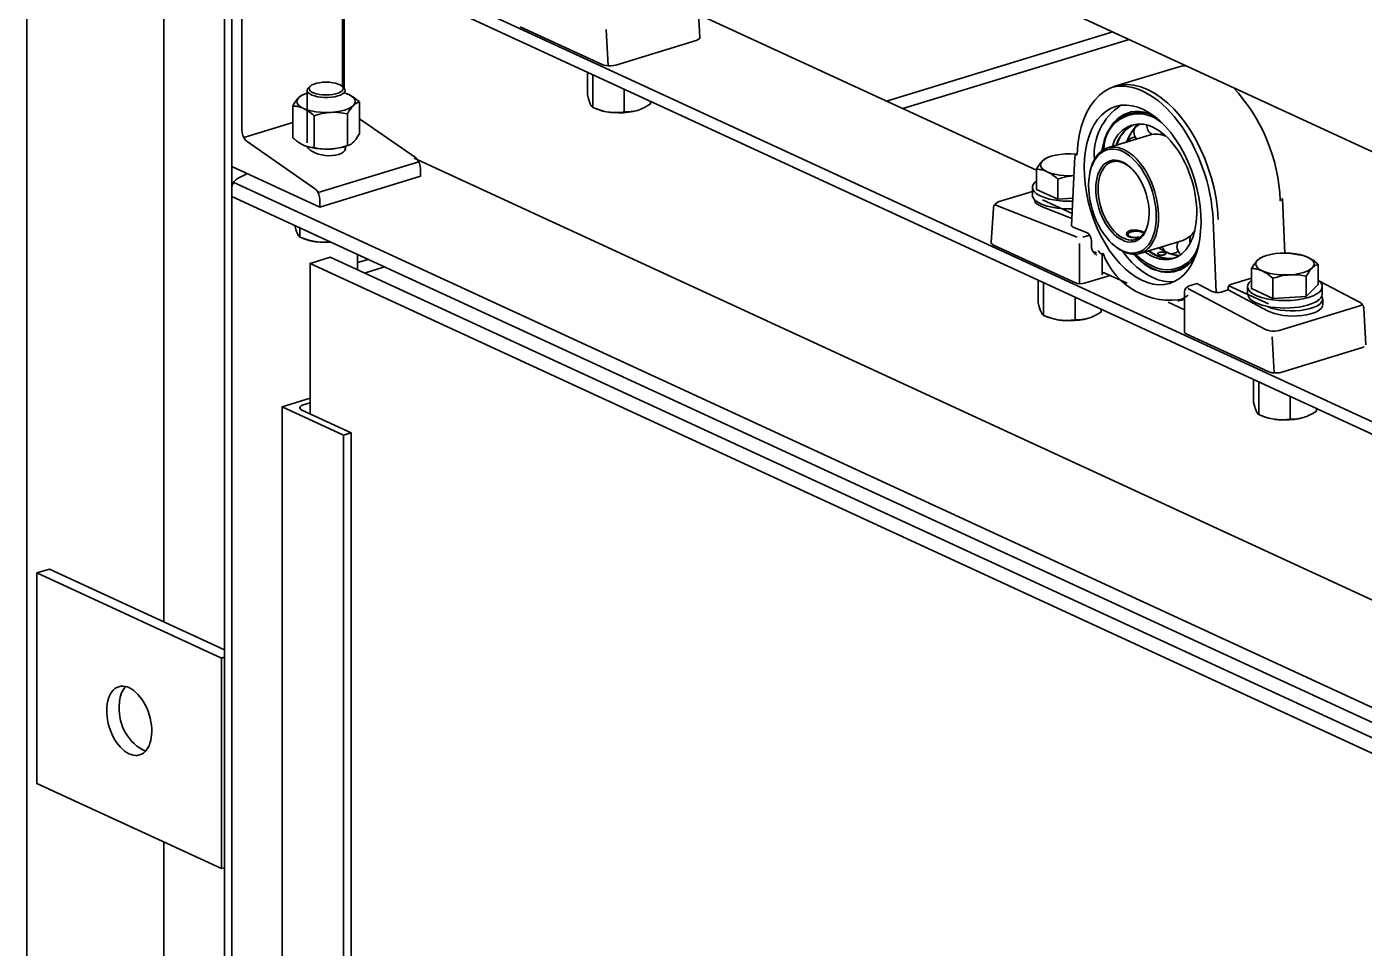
# Model space of a CAD drawing. Header units: millimetres. Extents: x -8400 to 8400, y -5940 to 5940.
# Drawn here: x 3358.5 to 3705.1, y 3711.7 to 3950.6 of the extents above; entities that cross this region are included whole.
import ezdxf

# ---------------------------------------------------------------- set-up
doc = ezdxf.new("R2010")
doc.units = ezdxf.units.MM
doc.layers.add('粗实线层', color=7, linetype='Continuous', lineweight=35)

msp = doc.modelspace()

# ---------------------------------------------------------------- linework, layer by layer
at = {"layer": '粗实线层', "linetype": 'Continuous', "lineweight": 35}
for points in [[(3358.493, 1285.787), (3358.493, 4866.968), (3391.124, 4876.938), (3444.236, 4852.438), (3440.497, 4851.295), (3444.236, 4852.438), (5462.492, 3921.43), (5515.604, 3896.93), (5482.974, 3886.961)], [(3444.236, 2019.891), (3444.236, 1271.256), (3411.605, 1261.286), (3411.605, 4842.468), (3410.313, 4843.064), (3409.946, 4843.293), (3409.764, 4843.552), (3409.781, 4843.819), (3409.997, 4844.074), (3410.394, 4844.296), (3432.959, 4853.718), (3433.439, 4854.012), (3433.607, 4854.352)], [(3409.747, 4843.663), (3409.747, 1262.481), (3409.893, 1262.163), (3410.313, 1261.883), (3411.605, 1261.286)], [(3394.038, 4207.151), (3394.038, 3796.322)], [(3442.557, 4040.329), (3902.669, 3828.083)], [(5429.862, 3051.702), (5429.862, 3053.599), (3411.605, 3984.607), (3427.906, 3989.587)], [(3411.605, 3984.607), (3411.605, 3982.709), (3411.713, 3981.976), (3412.025, 3981.39), (3412.506, 3981.015), (5429.848, 3050.429)], [(3411.605, 3976.808), (3411.605, 3914.418), (3434.444, 3903.883), (3434.444, 3905.783), (3434.38, 3906.465), (3434.196, 3907.152), (3433.903, 3907.787), (3433.528, 3908.323), (3433.099, 3908.715), (3415.606, 3920.839), (3415.177, 3921.231), (3414.801, 3921.766), (3414.509, 3922.402), (3414.325, 3923.088), (3414.261, 3923.771), (3414.261, 3965.005)], [(3532.412, 3957.222), (3532.957, 3947.827), (3532.858, 3947.543), (3532.539, 3947.284), (3532.029, 3947.072), (3511.145, 3940.691), (3510.584, 3940.562), (3509.952, 3940.491), (3509.292, 3940.484), (3508.65, 3940.542), (3508.069, 3940.66), (3507.588, 3940.831), (3486.35, 3950.628)], [(3440.365, 3953.609), (3440.365, 3935.057)], [(3440.777, 3934.678), (3440.777, 3953.989)], [(3620.203, 3913.404), (3532.629, 3953.801)], [(3509.164, 3940.491), (3508.619, 3949.891)], [(3639.978, 3949.264), (3581.327, 3931.344)], [(3644.227, 3947.304), (3585.576, 3929.384)], [(3503.795, 3938.904), (3503.795, 3932.942), (3503.966, 3932.283), (3504.138, 3931.682), (3504.226, 3931.407), (3504.313, 3931.15), (3504.401, 3930.912), (3504.49, 3930.694), (3504.511, 3930.644), (3504.534, 3930.594), (3504.545, 3930.57), (3504.556, 3930.546), (3504.567, 3930.522), (3504.578, 3930.499), (3504.622, 3930.409), (3504.666, 3930.326), (3504.754, 3930.175), (3504.841, 3930.044), (3505.013, 3929.84), (3505.184, 3929.701)], [(3505.184, 3937.961), (3505.095, 3938.31)], [(3505.712, 3938.03), (3505.184, 3937.961), (3505.184, 3929.701), (3506.19, 3929.297), (3507.206, 3928.953), (3507.717, 3928.808), (3508.232, 3928.681), (3508.749, 3928.575), (3509.269, 3928.49), (3510.539, 3928.354), (3511.852, 3928.303), (3513.169, 3928.34), (3514.449, 3928.46), (3515.654, 3928.663), (3516.746, 3928.941)], [(3656.567, 3940.086), (3640.513, 3935.181)], [(3658.95, 3940.509), (3657.741, 3940.368), (3656.568, 3940.086)], [(3432.026, 3935.259), (3431.576, 3934.877), (3431.281, 3934.546), (3431.157, 3934.2), (3431.21, 3933.851), (3431.436, 3933.512), (3431.828, 3933.195), (3432.372, 3932.912), (3433.049, 3932.671), (3433.833, 3932.484), (3434.698, 3932.355), (3435.611, 3932.289), (3436.542, 3932.289), (3437.456, 3932.355), (3438.32, 3932.484), (3439.105, 3932.671), (3439.781, 3932.912), (3440.325, 3933.195), (3440.717, 3933.512), (3440.943, 3933.851), (3440.996, 3934.2), (3440.872, 3934.546), (3440.578, 3934.877), (3440.127, 3935.259)], [(3513.355, 3934.494), (3513.355, 3928.532), (3512.351, 3928.416), (3511.336, 3928.363), (3510.824, 3928.364), (3510.309, 3928.384), (3510.05, 3928.402), (3509.79, 3928.426), (3509.726, 3928.432), (3509.661, 3928.44), (3509.595, 3928.448), (3509.53, 3928.455), (3509.4, 3928.471), (3509.269, 3928.49), (3507.825, 3928.766), (3506.57, 3929.152), (3506.03, 3929.358)], [(3427.443, 3930.083), (3427.827, 3930.721), (3428.214, 3931.3), (3428.409, 3931.565), (3428.605, 3931.811), (3428.802, 3932.037), (3429, 3932.244), (3429.05, 3932.292), (3429.1, 3932.338), (3429.124, 3932.362), (3429.149, 3932.384), (3429.174, 3932.406), (3429.199, 3932.428), (3429.298, 3932.512), (3429.396, 3932.591), (3429.593, 3932.731), (3429.788, 3932.85), (3430.184, 3933.037)], [(3431.154, 3933.392), (3430.269, 3933.056), (3429.544, 3932.67), (3429, 3932.244), (3428.639, 3931.767), (3428.505, 3931.274), (3428.6, 3930.78), (3428.923, 3930.299), (3429.463, 3929.847), (3430.203, 3929.437), (3431.122, 3929.081), (3432.193, 3928.791), (3433.38, 3928.575), (3434.65, 3928.439), (3435.963, 3928.389), (3437.28, 3928.425), (3438.56, 3928.545), (3439.764, 3928.748), (3440.857, 3929.026), (3441.804, 3929.371), (3442.577, 3929.773), (3443.153, 3930.219), (3443.514, 3930.696), (3443.649, 3931.189), (3443.553, 3931.683), (3443.231, 3932.164), (3442.691, 3932.616), (3441.95, 3933.026), (3441.497, 3933.217), (3441, 3933.392)], [(3430.68, 3933.226), (3430.181, 3933.035)], [(3431.154, 3934.128), (3431.154, 3920.564)], [(3440.777, 3933.447), (3441.253, 3933.305), (3441.601, 3933.176), (3441.95, 3933.026), (3442.301, 3932.853), (3442.653, 3932.659), (3442.697, 3932.632), (3442.741, 3932.606), (3442.784, 3932.58), (3442.828, 3932.553), (3442.916, 3932.499), (3443.003, 3932.443), (3443.177, 3932.328), (3443.351, 3932.209), (3443.694, 3931.959), (3444.036, 3931.695), (3444.374, 3931.416), (3444.71, 3931.126)], [(3441.497, 3933.217), (3441.473, 3933.226)], [(3520.137, 3931.366), (3520.137, 3930.604), (3519.722, 3930.34), (3519.302, 3930.089), (3519.196, 3930.028), (3519.091, 3929.968), (3518.985, 3929.91), (3518.879, 3929.852), (3518.667, 3929.739), (3518.455, 3929.631), (3518.03, 3929.429), (3517.603, 3929.246), (3517.175, 3929.083), (3516.746, 3928.941), (3516.315, 3928.82), (3515.884, 3928.721), (3515.829, 3928.71), (3515.775, 3928.7), (3515.721, 3928.689), (3515.667, 3928.679), (3515.56, 3928.661), (3515.452, 3928.643), (3515.238, 3928.612), (3515.025, 3928.586), (3514.602, 3928.548), (3514.183, 3928.527), (3513.768, 3928.523), (3513.355, 3928.532)], [(3432.963, 3919.276), (3432.627, 3919.295), (3432.289, 3919.329), (3431.948, 3919.379), (3431.604, 3919.447), (3431.431, 3919.487), (3431.256, 3919.534), (3431.169, 3919.559), (3431.081, 3919.585), (3431.038, 3919.599), (3430.994, 3919.613), (3430.949, 3919.627), (3430.905, 3919.642), (3430.554, 3919.772), (3430.203, 3919.922), (3429.854, 3920.094), (3429.506, 3920.287), (3429.159, 3920.5), (3428.812, 3920.732), (3428.64, 3920.854), (3428.467, 3920.982), (3428.382, 3921.047), (3428.295, 3921.113), (3428.209, 3921.181), (3428.123, 3921.249), (3427.782, 3921.529), (3427.443, 3921.822), (3427.443, 3930.083), (3427.782, 3930.064), (3428.123, 3930.029), (3428.209, 3930.018), (3428.295, 3930.006), (3428.382, 3929.993), (3428.467, 3929.979), (3428.64, 3929.947), (3428.812, 3929.91), (3429.159, 3929.823), (3429.506, 3929.715), (3429.854, 3929.587), (3430.203, 3929.437), (3430.554, 3929.264), (3430.905, 3929.069), (3430.949, 3929.044), (3430.994, 3929.017), (3431.038, 3928.991), (3431.081, 3928.964), (3431.169, 3928.91), (3431.256, 3928.854), (3431.431, 3928.739), (3431.604, 3928.621), (3431.948, 3928.371), (3432.289, 3928.106), (3432.627, 3927.828), (3432.963, 3927.537)], [(3441.596, 3919.797), (3441.596, 3928.058)], [(3517.362, 3929.152), (3517.395, 3929.164)], [(3644.851, 3928.607), (3642.849, 3927.49)], [(3427.444, 3925.799), (3414.722, 3921.912)], [(3444.71, 3926.736), (3459.203, 3916.69), (3459.632, 3916.298), (3460.008, 3915.763), (3460.3, 3915.127), (3460.484, 3914.441), (3460.548, 3913.759), (3460.548, 3911.859), (3434.444, 3903.883)], [(3640.803, 3919.873), (3641.39, 3921.264), (3642.099, 3922.494), (3642.921, 3923.546), (3643.846, 3924.409), (3644.863, 3925.07)], [(3640.903, 3919.903), (3641.441, 3921.166), (3642.081, 3922.294), (3642.815, 3923.276), (3643.638, 3924.101), (3644.539, 3924.761), (3645.51, 3925.248)], [(3646.898, 3925.393), (3645.869, 3924.541), (3644.954, 3923.465), (3644.169, 3922.18), (3643.524, 3920.703)], [(3645.741, 3924.577), (3644.862, 3923.415), (3644.12, 3922.11), (3643.582, 3920.861)], [(3649.721, 3922.597), (3638.616, 3919.205)], [(3653.684, 3922.271), (3652.655, 3922.623), (3651.644, 3922.796), (3650.661, 3922.787), (3649.72, 3922.597)], [(3430.203, 3919.922), (3431.122, 3919.566), (3432.193, 3919.277), (3433.38, 3919.061), (3434.65, 3918.925), (3435.963, 3918.874), (3437.28, 3918.91), (3438.444, 3919.017), (3439.549, 3919.19), (3440.567, 3919.428), (3441.473, 3919.722), (3441.97, 3919.912)], [(3430.656, 3919.732), (3430.68, 3919.722)], [(3441, 3919.778), (3441.121, 3919.318), (3441.073, 3918.87), (3440.857, 3918.449), (3440.479, 3918.07), (3439.953, 3917.745), (3439.297, 3917.487), (3438.531, 3917.301), (3437.684, 3917.197), (3436.782, 3917.176), (3435.856, 3917.239), (3434.938, 3917.385), (3434.058, 3917.609), (3433.247, 3917.902), (3432.53, 3918.256), (3431.933, 3918.658), (3431.476, 3919.094), (3431.173, 3919.55)], [(3441, 3918.683), (3441, 3919.556)], [(3630.015, 3912.029), (3628.699, 3911.993), (3627.386, 3912.044), (3626.116, 3912.179), (3624.928, 3912.395), (3623.858, 3912.686), (3622.939, 3913.041), (3622.198, 3913.451), (3621.659, 3913.903), (3621.336, 3914.384), (3621.241, 3914.879), (3621.375, 3915.371), (3621.736, 3915.848), (3622.312, 3916.294), (3623.085, 3916.696), (3624.032, 3917.041), (3625.125, 3917.319), (3626.329, 3917.522), (3627.609, 3917.642), (3629.167, 3917.676), (3630.71, 3917.588)], [(3630.708, 3917.536), (3630.256, 3917.313), (3630.087, 3917.022), (3629.303, 3898.996), (3629.397, 3898.799), (3629.683, 3898.63), (3633.302, 3897.2), (3633.642, 3896.985), (3633.951, 3896.628), (3634.198, 3896.168), (3634.357, 3895.65), (3634.412, 3895.129), (3634.412, 3893.744), (3634.415, 3893.643), (3634.42, 3893.545), (3634.43, 3893.449), (3634.443, 3893.355), (3634.46, 3893.262), (3634.48, 3893.171), (3634.492, 3893.126), (3634.504, 3893.082), (3634.517, 3893.038), (3634.531, 3892.994), (3634.593, 3892.826), (3634.664, 3892.668), (3634.745, 3892.519), (3634.834, 3892.377), (3634.881, 3892.308), (3634.93, 3892.242), (3634.981, 3892.177), (3635.033, 3892.113), (3635.14, 3891.992), (3635.251, 3891.875), (3635.365, 3891.763), (3635.481, 3891.654), (3635.54, 3891.6), (3635.599, 3891.547), (3635.628, 3891.521), (3635.658, 3891.494), (3635.673, 3891.481), (3635.688, 3891.468), (3635.703, 3891.454), (3635.717, 3891.441)], [(3460.087, 3915.617), (3433.982, 3907.641)], [(3458.919, 3916.522), (4426.231, 3470.307)], [(3623.416, 3916.83), (3622.919, 3916.641), (3622.522, 3916.454), (3622.328, 3916.334), (3622.132, 3916.194), (3621.935, 3916.032), (3621.736, 3915.848), (3621.686, 3915.798), (3621.637, 3915.747), (3621.612, 3915.722), (3621.587, 3915.695), (3621.562, 3915.668), (3621.538, 3915.642), (3621.439, 3915.53), (3621.34, 3915.414), (3621.144, 3915.168), (3620.949, 3914.903), (3620.562, 3914.324), (3620.179, 3913.687)], [(3625.699, 3905.919), (3620.179, 3908.465), (3620.179, 3913.687), (3620.518, 3913.668), (3620.859, 3913.633), (3620.945, 3913.622), (3621.031, 3913.611), (3621.118, 3913.597), (3621.203, 3913.583), (3621.376, 3913.551), (3621.548, 3913.514), (3621.895, 3913.428), (3622.242, 3913.32), (3622.59, 3913.192), (3622.939, 3913.041), (3623.289, 3912.869), (3623.641, 3912.674), (3623.685, 3912.648), (3623.729, 3912.622), (3623.773, 3912.595), (3623.817, 3912.568), (3623.905, 3912.514), (3623.992, 3912.458), (3624.166, 3912.343), (3624.34, 3912.225), (3624.684, 3911.975), (3625.025, 3911.71), (3625.363, 3911.432), (3625.699, 3911.141)], [(3644.913, 3913.788), (3643.868, 3914.65), (3642.796, 3915.273)], [(3415.693, 3912.533), (3413.26, 3911.334), (3412.732, 3910.979), (3412.27, 3910.477), (3411.911, 3909.865), (3411.683, 3909.194), (3411.605, 3908.517), (3411.605, 3906.619), (5429.862, 2975.612), (5429.862, 2977.51)], [(3412.133, 3910.275), (5430.389, 2979.268)], [(3629.614, 3906.156), (3625.699, 3905.919), (3625.699, 3911.141), (3626.762, 3911.465), (3627.835, 3911.728), (3628.375, 3911.834), (3628.919, 3911.919), (3629.869, 3912.019)], [(3634.128, 3913.234), (3634.056, 3912.908)], [(3619.136, 3907.915), (3610.516, 3905.281), (3610.183, 3905.16), (3609.878, 3904.988), (3609.583, 3904.749), (3609.33, 3904.453), (3609.167, 3904.174), (3609.069, 3903.871), (3609.052, 3903.731), (3609.052, 3903.587)], [(3619.136, 3908.987), (3619.136, 3907.037)], [(3639.253, 3886.159), (3632.65, 3884.142), (3632.07, 3884.026), (3631.416, 3884.003), (3630.788, 3884.075), (3630.283, 3884.233), (3609.044, 3894.03), (3608.725, 3894.219), (3608.531, 3894.431), (3608.475, 3894.654), (3609.02, 3903.549)], [(3609.388, 3904.531), (3609.685, 3904.384), (3630.735, 3896.065)], [(3619.673, 3905.844), (3619.673, 3905.729)], [(3629.386, 3900.908), (3621.481, 3904.032), (3620.847, 3904.324), (3620.341, 3904.646), (3619.972, 3904.992), (3619.748, 3905.355), (3619.673, 3905.73)], [(3629.442, 3902.205), (3621.716, 3905.769)], [(3666.752, 3881.742), (3665.968, 3900.497)], [(3429.295, 3896.096), (3429.124, 3896.235), (3428.951, 3896.44), (3428.864, 3896.57), (3428.776, 3896.721), (3428.688, 3896.894), (3428.6, 3897.089), (3428.578, 3897.141), (3428.556, 3897.195), (3428.545, 3897.223), (3428.534, 3897.25), (3428.523, 3897.278), (3428.511, 3897.307), (3428.467, 3897.424), (3428.424, 3897.545), (3428.336, 3897.803), (3428.249, 3898.078), (3427.976, 3899.059)], [(3437.057, 3894.873), (3435.444, 3894.758), (3434.932, 3894.759), (3434.418, 3894.779), (3433.901, 3894.82), (3433.38, 3894.884), (3433.25, 3894.903), (3433.12, 3894.924), (3433.055, 3894.935), (3432.99, 3894.946), (3432.924, 3894.958), (3432.859, 3894.97), (3432.599, 3895.02), (3432.341, 3895.076), (3431.826, 3895.203), (3431.314, 3895.349), (3430.299, 3895.693), (3429.295, 3896.096), (3429.295, 3898.459)], [(3632.194, 3896.083), (3633.956, 3896.622)], [(3648.072, 3897.346), (3648.017, 3897.371), (3647.937, 3897.407), (3647.852, 3897.443), (3647.763, 3897.479), (3647.668, 3897.514), (3647.62, 3897.532), (3647.57, 3897.549), (3647.52, 3897.566), (3647.469, 3897.583), (3647.365, 3897.616), (3647.257, 3897.648), (3647.147, 3897.68), (3647.034, 3897.71), (3647.006, 3897.717), (3646.977, 3897.725), (3646.947, 3897.732), (3646.918, 3897.739), (3646.859, 3897.753), (3646.8, 3897.766), (3646.682, 3897.792), (3646.562, 3897.815), (3646.441, 3897.838), (3646.318, 3897.857), (3646.257, 3897.866), (3646.195, 3897.875), (3646.133, 3897.883), (3646.071, 3897.89), (3645.947, 3897.903), (3645.824, 3897.913), (3645.702, 3897.92), (3645.58, 3897.924), (3645.46, 3897.926), (3645.34, 3897.924), (3645.28, 3897.922), (3645.221, 3897.919), (3645.163, 3897.916), (3645.105, 3897.911), (3644.992, 3897.9), (3644.881, 3897.885), (3644.773, 3897.868), (3644.668, 3897.846), (3644.616, 3897.834), (3644.566, 3897.821), (3644.541, 3897.815), (3644.516, 3897.808), (3644.491, 3897.801), (3644.467, 3897.794), (3644.372, 3897.763), (3644.282, 3897.729), (3644.196, 3897.692), (3644.115, 3897.652), (3644.038, 3897.609), (3643.966, 3897.564), (3643.898, 3897.515), (3643.837, 3897.466), (3643.781, 3897.414), (3643.731, 3897.361), (3643.686, 3897.306), (3643.646, 3897.249), (3643.637, 3897.234), (3643.629, 3897.22), (3643.621, 3897.205), (3643.613, 3897.19), (3643.598, 3897.161), (3643.585, 3897.131), (3643.563, 3897.072), (3643.548, 3897.012), (3643.538, 3896.953), (3643.534, 3896.893), (3643.535, 3896.863), (3643.537, 3896.832), (3643.54, 3896.802), (3643.545, 3896.773), (3643.56, 3896.714), (3643.581, 3896.657), (3643.607, 3896.6), (3643.639, 3896.545), (3643.677, 3896.492), (3643.721, 3896.44), (3643.745, 3896.414), (3643.771, 3896.389), (3643.798, 3896.365), (3643.827, 3896.342), (3643.887, 3896.296), (3643.953, 3896.254), (3644.024, 3896.213), (3644.101, 3896.175), (3644.182, 3896.14), (3644.268, 3896.108), (3644.357, 3896.079), (3644.45, 3896.054), (3644.548, 3896.031), (3644.649, 3896.011), (3644.675, 3896.007), (3644.701, 3896.002), (3644.728, 3895.998), (3644.754, 3895.994), (3644.808, 3895.987), (3644.862, 3895.98), (3644.972, 3895.97), (3645.085, 3895.962), (3645.2, 3895.957), (3645.317, 3895.955), (3645.377, 3895.955), (3645.436, 3895.955), (3645.497, 3895.956), (3645.557, 3895.958), (3645.679, 3895.964), (3645.802, 3895.972), (3645.924, 3895.982), (3646.047, 3895.995), (3646.17, 3896.009), (3646.294, 3896.026), (3646.325, 3896.03), (3646.356, 3896.034), (3646.387, 3896.039), (3646.417, 3896.044), (3646.479, 3896.054), (3646.54, 3896.064), (3646.728, 3896.098)], [(3644.059, 3897.106), (3643.751, 3896.845), (3643.589, 3896.658), (3643.534, 3896.461)], [(3648.038, 3897.124), (3647.91, 3897.211), (3647.755, 3897.292), (3647.273, 3897.456), (3646.682, 3897.56), (3646.035, 3897.594), (3645.39, 3897.555), (3644.806, 3897.446), (3644.332, 3897.278), (3644.013, 3897.064), (3643.875, 3896.825), (3643.932, 3896.58), (3644.178, 3896.353), (3644.592, 3896.164), (3645.136, 3896.029), (3645.763, 3895.96)], [(3658.08, 3895.238), (3658.966, 3895.606), (3659.785, 3896.148), (3660.528, 3896.856), (3661.184, 3897.723)], [(3430.139, 3895.753), (3430.68, 3895.546), (3431.935, 3895.161), (3433.38, 3894.884), (3434.676, 3894.747), (3436.017, 3894.698), (3437.36, 3894.739)], [(3631.345, 3884.006), (3631.345, 3894.456)], [(3639.675, 3894.518), (3639.917, 3894.287)], [(3646.976, 3891.845), (3658.08, 3895.238)], [(3651.884, 3893.344), (3653.244, 3892.481), (3654.613, 3891.854), (3655.972, 3891.473), (3657.302, 3891.343)], [(3652.017, 3893.185), (3652.996, 3892.61), (3654.834, 3891.74), (3656.703, 3891.193)], [(3902.669, 3672.108), (3431.926, 3889.258), (3437.148, 3890.853), (3901.648, 3676.582)], [(3444.236, 3891.562), (3444.236, 3887.533)], [(3446.994, 3890.301), (3444.236, 3889.459)], [(3634.991, 3892.164), (3635.375, 3892.151), (3635.773, 3891.912)], [(3637.218, 3891.795), (3637.218, 3886.317), (3637.29, 3886.674), (3637.484, 3886.87), (3637.749, 3886.852), (3643.694, 3884.11)], [(3655.97, 3884.594), (3654.599, 3884.524), (3653.188, 3884.668), (3651.751, 3885.024), (3650.3, 3885.592), (3648.927, 3886.317), (3647.564, 3887.22), (3646.224, 3888.293), (3644.918, 3889.528), (3643.656, 3890.913), (3642.449, 3892.438)], [(3655.434, 3890.473), (3654.222, 3890.453), (3652.973, 3890.651), (3651.702, 3891.064), (3650.427, 3891.687), (3649.162, 3892.513)], [(3656.069, 3890.686), (3654.992, 3890.548), (3653.876, 3890.591), (3652.734, 3890.815), (3651.576, 3891.218), (3650.415, 3891.797), (3649.264, 3892.543)], [(3679.184, 3891.105), (3678.687, 3890.916), (3678.29, 3890.729), (3678.095, 3890.609), (3677.899, 3890.469), (3677.702, 3890.307), (3677.504, 3890.123), (3677.454, 3890.074), (3677.405, 3890.022), (3677.38, 3889.996), (3677.355, 3889.97), (3677.33, 3889.943), (3677.305, 3889.916), (3677.206, 3889.805), (3677.107, 3889.689), (3676.912, 3889.442), (3676.716, 3889.178), (3676.33, 3888.599), (3675.947, 3887.962)], [(3683.377, 3891.917), (3683.927, 3891.94), (3684.473, 3891.94), (3685.017, 3891.92), (3685.558, 3891.88), (3686.63, 3891.747), (3687.694, 3891.551), (3688.032, 3891.532), (3688.374, 3891.497), (3688.46, 3891.486), (3688.546, 3891.474), (3688.632, 3891.461), (3688.718, 3891.447), (3688.89, 3891.415), (3689.063, 3891.379), (3689.409, 3891.291), (3689.756, 3891.184), (3690.104, 3891.055), (3690.454, 3890.905), (3690.804, 3890.733), (3691.156, 3890.538), (3691.2, 3890.512), (3691.244, 3890.485), (3691.288, 3890.459), (3691.332, 3890.432), (3691.419, 3890.377), (3691.507, 3890.322), (3691.681, 3890.208), (3691.854, 3890.089), (3692.198, 3889.839), (3692.539, 3889.574), (3692.878, 3889.296), (3693.213, 3889.005)], [(3690.001, 3891.096), (3689.977, 3891.105)], [(3431.926, 3889.258), (3431.926, 3850.26)], [(3451.243, 3888.342), (3446.05, 3886.755)], [(3655.151, 3887.373), (3657.687, 3887.573)], [(3681.466, 3880.194), (3675.947, 3882.74), (3675.947, 3887.962), (3676.285, 3887.943), (3676.627, 3887.909), (3676.713, 3887.897), (3676.799, 3887.885), (3676.885, 3887.872), (3676.971, 3887.858), (3677.144, 3887.826), (3677.316, 3887.789), (3677.662, 3887.702), (3678.009, 3887.595), (3678.357, 3887.466), (3678.706, 3887.316), (3679.057, 3887.143), (3679.409, 3886.948), (3679.453, 3886.923), (3679.497, 3886.897), (3679.541, 3886.87), (3679.585, 3886.843), (3679.673, 3886.789), (3679.76, 3886.733), (3679.934, 3886.618), (3680.107, 3886.499), (3680.451, 3886.25), (3680.792, 3885.985), (3681.131, 3885.707), (3681.466, 3885.416)], [(3690.1, 3885.938), (3690.483, 3886.575), (3690.87, 3887.154), (3691.065, 3887.419), (3691.261, 3887.665), (3691.458, 3887.892), (3691.657, 3888.098), (3691.706, 3888.146), (3691.756, 3888.193), (3691.781, 3888.216), (3691.806, 3888.239), (3691.83, 3888.261), (3691.855, 3888.283), (3691.954, 3888.367), (3692.053, 3888.445), (3692.249, 3888.585), (3692.444, 3888.704), (3692.83, 3888.888), (3693.213, 3889.005), (3693.213, 3883.783), (3690.1, 3880.716)], [(3620.641, 3885.004), (3620.641, 3879.041), (3620.813, 3878.382), (3620.985, 3877.781), (3621.072, 3877.506), (3621.159, 3877.249), (3621.247, 3877.012), (3621.336, 3876.794), (3621.358, 3876.743), (3621.38, 3876.694), (3621.391, 3876.669), (3621.403, 3876.645), (3621.413, 3876.622), (3621.424, 3876.599), (3621.469, 3876.509), (3621.513, 3876.426), (3621.6, 3876.274), (3621.687, 3876.144), (3621.86, 3875.94), (3622.03, 3875.801)], [(3622.03, 3884.061), (3621.942, 3884.41)], [(3622.559, 3884.129), (3622.03, 3884.061), (3622.03, 3875.801), (3623.037, 3875.396), (3624.052, 3875.053), (3624.564, 3874.908), (3625.078, 3874.781), (3625.596, 3874.675), (3626.116, 3874.589), (3627.386, 3874.454), (3628.699, 3874.403), (3630.015, 3874.439), (3631.296, 3874.56), (3632.5, 3874.763), (3633.592, 3875.041)], [(3704.663, 3878.589), (3704.377, 3878.417), (3704.007, 3878.277), (3683.123, 3871.896), (3682.564, 3871.772), (3681.934, 3871.713), (3681.277, 3871.724), (3680.637, 3871.803), (3680.056, 3871.946), (3679.575, 3872.143), (3659.453, 3882.755)], [(3669.848, 3882.396), (3669.831, 3882.794), (3669.903, 3883.218), (3670.129, 3883.582), (3670.451, 3883.788), (3675.947, 3885.467)], [(3670.041, 3883.477), (3680.303, 3878.744)], [(3674.904, 3883.261), (3674.904, 3881.312)], [(3705.004, 3877.53), (3705.014, 3877.624), (3705.015, 3877.716), (3704.957, 3878.031), (3704.826, 3878.33), (3704.677, 3878.57), (3704.501, 3878.785), (3704.299, 3878.97), (3704.076, 3879.126), (3704.008, 3879.165), (3703.94, 3879.203), (3693.379, 3884.773)], [(3694.256, 3881.312), (3694.256, 3883.261)], [(3630.201, 3880.594), (3630.201, 3874.632), (3629.197, 3874.516), (3628.182, 3874.463), (3627.671, 3874.464), (3627.155, 3874.484), (3626.896, 3874.502), (3626.637, 3874.525), (3626.572, 3874.532), (3626.507, 3874.539), (3626.442, 3874.547), (3626.377, 3874.555), (3626.246, 3874.571), (3626.116, 3874.589), (3624.671, 3874.865), (3623.416, 3875.251), (3622.877, 3875.457)], [(3658.586, 3877.24), (3654.298, 3879.218)], [(3656.818, 3879.48), (3658.203, 3880.134), (3659.503, 3881.003)], [(3657.478, 3879.657), (3658.586, 3879.995)], [(3694.372, 3878.704), (3694.372, 3879.981)], [(3636.984, 3877.465), (3636.984, 3876.704), (3636.568, 3876.44), (3636.148, 3876.188), (3636.042, 3876.128), (3635.937, 3876.068), (3635.831, 3876.009), (3635.725, 3875.951), (3635.513, 3875.839), (3635.301, 3875.731), (3634.876, 3875.528), (3634.45, 3875.345), (3634.022, 3875.183), (3633.592, 3875.041), (3633.162, 3874.92), (3632.73, 3874.82), (3632.676, 3874.81), (3632.622, 3874.799), (3632.568, 3874.789), (3632.514, 3874.779), (3632.406, 3874.76), (3632.298, 3874.742), (3632.085, 3874.711), (3631.872, 3874.685), (3631.449, 3874.647), (3631.03, 3874.627), (3630.614, 3874.622), (3630.201, 3874.632)], [(3705.571, 3868.201), (3705.026, 3877.596)], [(3634.209, 3875.251), (3634.242, 3875.264)], [(3681.779, 3860.865), (3681.233, 3870.265)], [(3676.409, 3859.278), (3676.409, 3853.316), (3676.58, 3852.657), (3676.753, 3852.056), (3676.84, 3851.781), (3676.927, 3851.524), (3677.015, 3851.287), (3677.104, 3851.069), (3677.126, 3851.018), (3677.148, 3850.968), (3677.159, 3850.944), (3677.17, 3850.92), (3677.181, 3850.896), (3677.192, 3850.873), (3677.236, 3850.784), (3677.28, 3850.7), (3677.368, 3850.549), (3677.455, 3850.418), (3677.627, 3850.214), (3677.798, 3850.076)], [(3677.798, 3858.336), (3677.71, 3858.685)], [(3678.326, 3858.404), (3677.798, 3858.336), (3677.798, 3850.076), (3678.804, 3849.671), (3679.82, 3849.328), (3680.332, 3849.182), (3680.846, 3849.056), (3681.363, 3848.95), (3681.884, 3848.864), (3683.153, 3848.729), (3684.466, 3848.678), (3685.783, 3848.714), (3687.063, 3848.835), (3688.268, 3849.038), (3689.36, 3849.316)], [(3685.969, 3854.868), (3685.969, 3848.906), (3684.964, 3848.79), (3683.95, 3848.738), (3683.438, 3848.738), (3682.923, 3848.759), (3682.664, 3848.777), (3682.405, 3848.8), (3682.34, 3848.807), (3682.275, 3848.814), (3682.209, 3848.822), (3682.144, 3848.829), (3682.013, 3848.846), (3681.884, 3848.864), (3680.438, 3849.141), (3679.184, 3849.526), (3678.645, 3849.732)], [(3431.926, 3854.338), (3424.658, 3852.116), (3440.591, 3844.766), (3442.549, 3845.365), (3429.802, 3851.245), (3429.456, 3851.455), (3429.268, 3851.692), (3429.249, 3851.939), (3429.401, 3852.18), (3429.714, 3852.398), (3430.167, 3852.578), (3431.926, 3853.115)], [(3424.658, 3852.116), (3424.658, 3579.161), (3440.591, 3571.811), (3440.591, 3844.766)], [(3692.751, 3851.74), (3692.751, 3850.978), (3692.336, 3850.715), (3691.916, 3850.463), (3691.81, 3850.402), (3691.704, 3850.343), (3691.599, 3850.284), (3691.493, 3850.226), (3691.281, 3850.113), (3691.069, 3850.005), (3690.644, 3849.803), (3690.217, 3849.62), (3689.789, 3849.457), (3689.36, 3849.316), (3688.929, 3849.195), (3688.497, 3849.095), (3688.444, 3849.084), (3688.389, 3849.074), (3688.335, 3849.064), (3688.281, 3849.054), (3688.174, 3849.035), (3688.066, 3849.017), (3687.852, 3848.986), (3687.639, 3848.96), (3687.216, 3848.922), (3686.798, 3848.902), (3686.382, 3848.897), (3685.969, 3848.906)], [(3689.977, 3849.526), (3690.01, 3849.538)], [(3442.549, 3845.365), (3442.549, 3572.409), (3440.591, 3571.811)], [(3409.747, 3789.098), (3364.412, 3810.011), (3361.149, 3809.014), (3408.95, 3786.964), (3409.747, 3787.207)], [(3361.149, 3809.014), (3361.149, 3754.423), (3408.95, 3732.373), (3408.95, 3786.964)], [(3394.038, 3739.247), (3394.038, 3328.418)], [(3408.95, 3732.373), (3409.747, 3732.616)]]:
    msp.add_lwpolyline(points, dxfattribs=at)
for points in [[(3684.548, 3891.937), (3683.959, 3906.031), (3683.801, 3905.782), (3683.338, 3905.569, 0.1802587), (3671.149, 3934.881)], [(3645.924, 3891.645), (3647.351, 3890.377), (3648.817, 3889.333), (3650.3, 3888.525, 0.497023), (3662.279, 3894.363)], [(3636.066, 3892.545), (3636.081, 3892.54), (3636.136, 3892.507), (3636.227, 3892.44), (3636.342, 3892.331), (3636.47, 3892.186), (3636.573, 3892.046), (3636.682, 3891.879), (3636.952, 3891.77), (3637.449, 3891.853, 0.3684406), (3658.586, 3880.069)], [(3661.426, 3891.345, -0.4183179), (3650.3, 3887.931), (3649.025, 3888.608), (3647.76, 3889.456), (3646.519, 3890.467), (3645.31, 3891.632)], [(3654.681, 3891.829, 0.1260762), (3655.933, 3891.887, 0.11047), (3656.891, 3892.431)], [(3680.067, 3877.007), (3669.848, 3882.396), (3668.07, 3881.853), (3667.614, 3881.757), (3667.099, 3881.726), (3666.574, 3881.762), (3666.091, 3881.863), (3665.697, 3882.017), (3662.079, 3883.926), (3661.801, 3884.018), (3661.539, 3883.999), (3659.777, 3883.46, 0.3297864), (3658.586, 3881.851), (3658.586, 3871.401), (3658.683, 3871.19), (3658.963, 3871.003), (3680.202, 3861.205), (3680.683, 3861.035), (3681.264, 3860.917), (3681.907, 3860.859), (3682.566, 3860.866), (3683.198, 3860.936), (3683.759, 3861.065), (3704.643, 3867.446), (3705.153, 3867.658)], [(3384.114, 3779.593), (3383.542, 3778.843), (3383.081, 3777.923), (3382.745, 3776.856), (3382.539, 3775.668), (3382.47, 3774.385, 0.3016638), (3389.248, 3762.791)]]:
    msp.add_lwpolyline(points, format="xyb", dxfattribs=at)
for points in [[(3432.963, 3927.537), (3432.963, 3919.276), (3434.026, 3919.081), (3435.099, 3918.947), (3435.64, 3918.907), (3436.183, 3918.887), (3436.73, 3918.888), (3437.28, 3918.91), (3437.417, 3918.919), (3437.555, 3918.929), (3437.623, 3918.935), (3437.692, 3918.941), (3437.761, 3918.948), (3437.83, 3918.954), (3438.104, 3918.984), (3438.378, 3919.02), (3438.922, 3919.106), (3439.463, 3919.211), (3440.535, 3919.474), (3441.596, 3919.797), (3441.98, 3919.915), (3442.367, 3920.099), (3442.562, 3920.218), (3442.758, 3920.358), (3442.955, 3920.52), (3443.153, 3920.705), (3443.202, 3920.754), (3443.253, 3920.805), (3443.277, 3920.831), (3443.302, 3920.858), (3443.327, 3920.884), (3443.352, 3920.911), (3443.451, 3921.022), (3443.549, 3921.138), (3443.746, 3921.385), (3443.941, 3921.65), (3444.327, 3922.229), (3444.71, 3922.865), (3444.71, 3931.126), (3444.326, 3931.008), (3443.939, 3930.825), (3443.745, 3930.705), (3443.549, 3930.565), (3443.352, 3930.403), (3443.153, 3930.219), (3443.103, 3930.17), (3443.054, 3930.118), (3443.029, 3930.093), (3443.004, 3930.066), (3442.979, 3930.039), (3442.955, 3930.013), (3442.856, 3929.901), (3442.757, 3929.786), (3442.561, 3929.539), (3442.366, 3929.274), (3441.979, 3928.695), (3441.596, 3928.058), (3440.533, 3928.254), (3439.46, 3928.387), (3438.92, 3928.427), (3438.376, 3928.448), (3437.829, 3928.447), (3437.28, 3928.425), (3437.142, 3928.415), (3437.005, 3928.405), (3436.936, 3928.4), (3436.867, 3928.394), (3436.798, 3928.387), (3436.729, 3928.38), (3436.455, 3928.35), (3436.181, 3928.314), (3435.637, 3928.229), (3435.097, 3928.124), (3434.024, 3927.86)], [(3651.834, 3891.519), (3651.903, 3891.491), (3651.98, 3891.465), (3652.02, 3891.454), (3652.062, 3891.443), (3652.084, 3891.438), (3652.106, 3891.434), (3652.128, 3891.429), (3652.151, 3891.425), (3652.243, 3891.41), (3652.34, 3891.4), (3652.365, 3891.398), (3652.39, 3891.396), (3652.415, 3891.394), (3652.441, 3891.393), (3652.492, 3891.391), (3652.543, 3891.39), (3652.645, 3891.39), (3652.748, 3891.395), (3652.774, 3891.396), (3652.8, 3891.398), (3652.826, 3891.4), (3652.851, 3891.403), (3652.901, 3891.408), (3652.951, 3891.414), (3653, 3891.421), (3653.048, 3891.429), (3653.072, 3891.433), (3653.096, 3891.437), (3653.119, 3891.442), (3653.142, 3891.447), (3653.231, 3891.467), (3653.314, 3891.49), (3653.353, 3891.503), (3653.391, 3891.516), (3653.409, 3891.523), (3653.427, 3891.53), (3653.444, 3891.537), (3653.461, 3891.544), (3653.522, 3891.574), (3653.575, 3891.605), (3653.588, 3891.613), (3653.599, 3891.621), (3653.61, 3891.629), (3653.62, 3891.638), (3653.639, 3891.655), (3653.655, 3891.671), (3653.681, 3891.707), (3653.696, 3891.742), (3653.701, 3891.76), (3653.702, 3891.778), (3653.701, 3891.796), (3653.697, 3891.814), (3653.691, 3891.832), (3653.683, 3891.85), (3653.672, 3891.868), (3653.658, 3891.885), (3653.624, 3891.92), (3653.58, 3891.954), (3653.568, 3891.962), (3653.555, 3891.97), (3653.541, 3891.978), (3653.527, 3891.986), (3653.498, 3892.002), (3653.466, 3892.018), (3653.397, 3892.047), (3653.321, 3892.073), (3653.301, 3892.08), (3653.28, 3892.086), (3653.26, 3892.092), (3653.239, 3892.098), (3653.195, 3892.11), (3653.15, 3892.12), (3653.104, 3892.13), (3653.058, 3892.138), (3653.034, 3892.143), (3653.009, 3892.147), (3652.985, 3892.151), (3652.96, 3892.155), (3652.86, 3892.167), (3652.758, 3892.175), (3652.707, 3892.178), (3652.655, 3892.18), (3652.63, 3892.181), (3652.604, 3892.181), (3652.577, 3892.181), (3652.552, 3892.181), (3652.45, 3892.178), (3652.35, 3892.171), (3652.325, 3892.168), (3652.301, 3892.166), (3652.276, 3892.163), (3652.252, 3892.16), (3652.205, 3892.153), (3652.159, 3892.145), (3652.07, 3892.126), (3651.987, 3892.103), (3651.967, 3892.097), (3651.947, 3892.091), (3651.928, 3892.084), (3651.91, 3892.077), (3651.874, 3892.063), (3651.84, 3892.048), (3651.809, 3892.032), (3651.779, 3892.015), (3651.751, 3891.998), (3651.725, 3891.98), (3651.68, 3891.943), (3651.645, 3891.905), (3651.631, 3891.885), (3651.62, 3891.864), (3651.611, 3891.844), (3651.604, 3891.823), (3651.598, 3891.782), (3651.603, 3891.74), (3651.606, 3891.73), (3651.609, 3891.72), (3651.613, 3891.71), (3651.617, 3891.699), (3651.628, 3891.679), (3651.642, 3891.66), (3651.658, 3891.64), (3651.676, 3891.622), (3651.686, 3891.612), (3651.697, 3891.603), (3651.708, 3891.594), (3651.72, 3891.585), (3651.773, 3891.551)], [(3691.657, 3888.098), (3691.081, 3887.652), (3690.307, 3887.251), (3689.36, 3886.906), (3688.268, 3886.627), (3687.063, 3886.425), (3685.783, 3886.303), (3684.466, 3886.268), (3683.153, 3886.318), (3681.884, 3886.454), (3680.696, 3886.67), (3679.626, 3886.96), (3678.706, 3887.316), (3677.966, 3887.726), (3677.426, 3888.178), (3677.104, 3888.659), (3677.008, 3889.153), (3677.143, 3889.646), (3677.504, 3890.123), (3678.08, 3890.569), (3678.853, 3890.97), (3679.8, 3891.315), (3680.893, 3891.594), (3682.097, 3891.796), (3683.377, 3891.917), (3684.694, 3891.953), (3686.007, 3891.902), (3687.277, 3891.767), (3688.465, 3891.551), (3689.534, 3891.261), (3690.454, 3890.905), (3691.195, 3890.495), (3691.734, 3890.042), (3692.057, 3889.562), (3692.152, 3889.068), (3692.017, 3888.575)], [(3685.783, 3886.303), (3685.921, 3886.311), (3686.058, 3886.317), (3686.127, 3886.32), (3686.196, 3886.322), (3686.265, 3886.325), (3686.334, 3886.326), (3686.608, 3886.329), (3686.881, 3886.326), (3687.426, 3886.306), (3687.966, 3886.266), (3689.038, 3886.133), (3690.1, 3885.938), (3690.1, 3880.716), (3681.466, 3880.194), (3681.466, 3885.416), (3682.53, 3885.74), (3683.602, 3886.003), (3684.143, 3886.108), (3684.687, 3886.194), (3685.233, 3886.259)]]:
    msp.add_lwpolyline(points, close=True, dxfattribs=at)
for centre, radius, start, end in [((3650.555, 3917.412), 15.41, 123.62029, 184.56185), ((3647.095, 3918.883), 9.524, 72.79766, 180.81965), ((3646.644, 3919.005), 9.014, 47.68133, 181.41024), ((3646.996, 3918.171), 7.215, 62.74035, 168.55126), ((3647.966, 3923.264), 2.524, 130.23633, 224.06273), ((3651.283, 3924.988), 2.524, 176.50266, 244.21835), ((3645.749, 3919.416), 2.524, 88.46358, 148.75702), ((3651.281, 3924.991), 2.528, 294.76933, 307.94554), ((3662.425, 3895.363), 2.524, 153.88433, 198.61508), ((3662.417, 3895.374), 2.51, 120.62461, 124.5499), ((3655.195, 3894.301), 2.524, 195.77993, 236.42203), ((3659.108, 3893.638), 2.524, 150.53351, 234.40568), ((3659.104, 3893.626), 2.537, 69.69895, 76.14555), ((3653.8, 3896.315), 9.22, 210.48065, 323.88107)]:
    msp.add_arc(centre, radius, start, end, dxfattribs=at)
for centre, major_axis, ratio, start_param, end_param in [((3648.996, 3907.42), (-8.483, 27.761), 0.5850586, 4.2935629, 7.3101995), ((3647.696, 3907.032), (-8.488, 27.749), 0.5849578, 4.3013611, 6.2429146), ((3650.32, 3907.779), (-6.293, 20.556), 0.5844625, 5.8007435, 7.1404664), ((3650.301, 3907.818), (-5.287, 17.303), 0.5850663, 2.4828236, 5.8019226), ((3642.769, 3905.595), (-4.149, 13.61), 0.5867777, 5.8010396, 7.0916542), ((3642.796, 3905.525), (-4.18, 13.682), 0.585039, 2.3358583, 5.8020183), ((3642.796, 3905.525), (-3.074, 10.06), 0.5849976, 5.8017918, 10.2305612), ((3628.816, 3908.986), (-9.681, 0), 0.3752684, 5.814641, 7.9329585), ((3628.797, 3907.03), (-9.696, 0.006), 0.3753681, 6.2830904, 7.9265034), ((3684.58, 3883.261), (9.688, 0), 0.3753678, 2.6728627, 6.751748), ((3684.58, 3881.311), (-9.641, 0), 0.3752948, 6.2829732, 9.4249994), ((3686.318, 3879.98), (8.053, 0.002), 0.3753795, 3.8237388, 6.5301758), ((3686.32, 3878.911), (-8.082, 0.252), 0.4070032, 0.6942648, 3.1551335)]:
    msp.add_ellipse(centre, major_axis=major_axis, ratio=ratio, start_param=start_param, end_param=end_param, dxfattribs=at)
for centre, major_axis, ratio in [((3436.077, 3934.585), (4.431, 0), 0.3754049), ((3647.69, 3907.02), (-7.008, 22.937), 0.5850552), ((3642.47, 3905.425), (-4.057, 13.281), 0.5850732), ((3642.469, 3905.425), (-3.195, 10.457), 0.5850274), ((3385.049, 3770.693), (-2.705, 8.851), 0.5850432)]:
    msp.add_ellipse(centre, major_axis=major_axis, ratio=ratio, dxfattribs=at)

doc.saveas('drawing.dxf')
